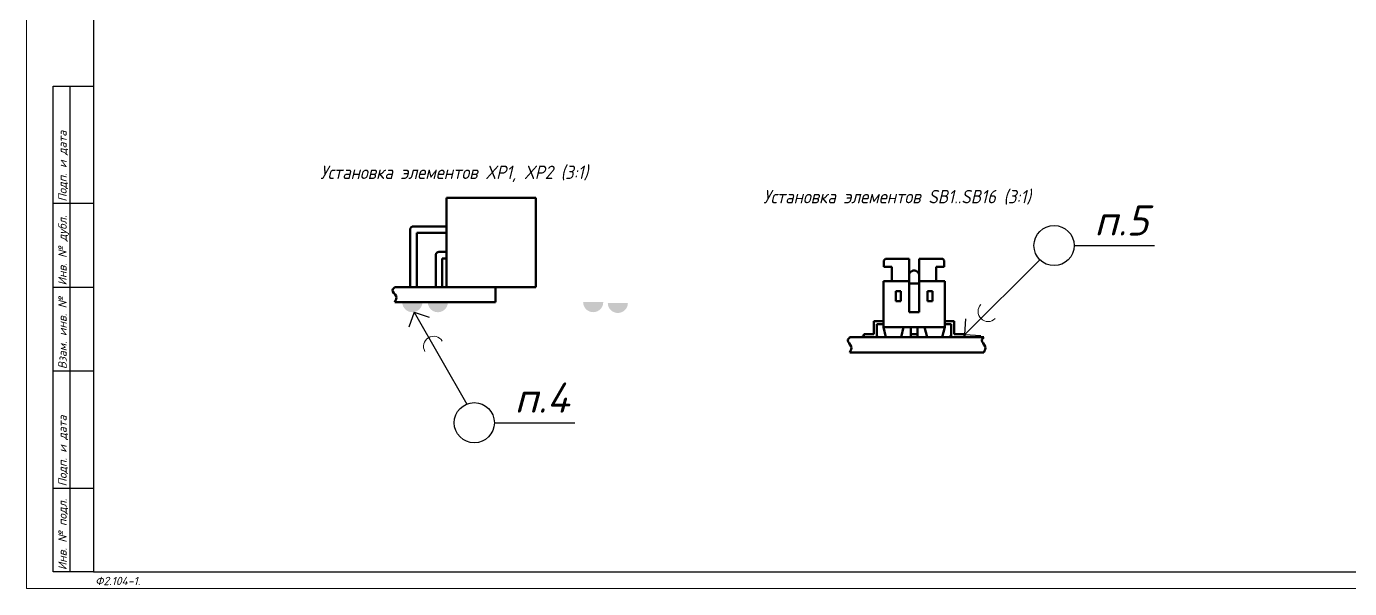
# Model space of a CAD drawing. Header units: millimetres. Extents: x 0 to 594, y 0 to 420.
# Drawn here: x 0 to 395, y 0 to 167.8 of the extents above; entities that cross this region are included whole.
import ezdxf
from ezdxf.enums import TextEntityAlignment as Align

# ---------------------------------------------------------------- set-up
doc = ezdxf.new("R2010")
doc.units = ezdxf.units.MM
doc.header["$LTSCALE"] = 0.5
doc.linetypes.add('осевая', pattern=[50.8, 31.75, -6.35, 6.35, -6.35])
doc.layers.add('рамка', color=253, linetype='Continuous', lineweight=5)
doc.styles.get("Standard").update_dxf_attribs({"font": 'isocpeui.ttf', "height": 2.5})
doc.styles.add('текст', font='isocpeui.ttf')

# ---------------------------------------------------------------- blocks, each defined once
blk = doc.blocks.new('*U25')
for p, q in [((8, 115), (8, 150)), ((8, 150), (20, 150)), ((13, 115), (13, 150)), ((8, 90), (8, 115)), ((8, 115), (20, 115)), ((13, 90), (13, 115)), ((8, 65), (8, 90)), ((8, 90), (20, 90)), ((13, 65), (13, 90)), ((8, 30), (8, 65)), ((8, 65), (20, 65)), ((13, 30), (13, 65)), ((8, 5), (8, 30)), ((8, 30), (20, 30)), ((13, 5), (13, 30)), ((20, 5), (8, 5))]:
    blk.add_line(p, q)
blk.add_lwpolyline([(20, 5), (589, 5), (589, 415), (20, 415)], close=True)
at = {"layer": 'рамка'}
blk.add_lwpolyline([(0, 420), (594, 420), (594, 0), (0, 0)], close=True, dxfattribs=at)
at = {"style": 'текст'}
for s, p in [('Подп. и дата', (12, 115.5)), ('Инв. № дубл.', (12, 90.5)), ('Взам. инв. №', (12, 65.5)), ('Подп. и дата', (12, 30.5)), ('Инв. № подл.', (12, 5.5))]:
    blk.add_text(s, height=2.5, rotation=90, dxfattribs=at).set_placement(p)
for s, height, p in [('Ф2.104-1а.', 0.005, (20.001, 4.992)), ('Ф2.104-1.', 2.5, (20.5, 1))]:
    blk.add_text(s, height=height, dxfattribs=at).set_placement(p)
for tag, p, height, rotation in [('ОБОЗНАЧЕНИЕ-ВЕРХ', (85, 409), 3.5, 180), ('ПРИМЕНЯЕМОСТЬ', (19, 232.5), 2.5, 90), ('СПРАВ№', (19, 172.5), 2.5, 90), ('ДАТАУЧЁТАДУБЛ', (19, 115.5), 2.5, 90), ('ИНВ№ДУБЛ', (19, 90.5), 2.5, 90), ('ВЗАМИНВ№', (19, 65.5), 2.5, 90), ('ДАТАУЧЁТА', (19, 30.5), 2.5, 90), ('ИНВ№ПОДЛ', (19, 5.5), 2.5, 90)]:
    blk.add_attdef(tag, p, '', height=height, rotation=rotation, dxfattribs=at)
for tag, p in [('ИЗМ4', (404.5, 56)), ('ЛИСТИЗМ4', (411.5, 56)), ('№ДОКУМИЗМ4', (421.5, 56)), ('ПОДПИЗМ4', (444.5, 56)), ('ДАТАИЗМ4', (459.5, 56)), ('ИЗМ3', (404.5, 51)), ('ЛИСТИЗМ3', (411.5, 51)), ('№ДОКУМИЗМ3', (421.5, 51)), ('ПОДПИЗМ3', (444.5, 51)), ('ДАТАИЗМ3', (459.5, 51)), ('ИЗМ2', (404.5, 46)), ('ЛИСТИЗМ2', (411.5, 46)), ('№ДОКУМИЗМ2', (421.5, 46)), ('ПОДПИЗМ2', (444.5, 46)), ('ДАТАИЗМ2', (459.5, 46)), ('ИЗМ1', (404.5, 41)), ('ЛИСТИЗМ1', (411.5, 41)), ('№ДОКУМИЗМ1', (421.5, 41)), ('ПОДПИЗМ1', (444.5, 41)), ('ДАТАИЗМ1', (459.5, 41)), ('РАЗРАБ', (421.5, 31)), ('ДАТАРАЗРАБ', (459.5, 31)), ('ПРОВ', (421.5, 26)), ('ДАТАПРОВ', (459.5, 26)), ('ТКОНТР', (421.5, 21)), ('ДАТАТКОНТР', (459.5, 21)), ('ЛИСТОВ', (574.5, 21)), ('10', (404.5, 16)), ('11', (421.5, 16)), ('12', (444.5, 16)), ('13', (459.5, 16)), ('НКОНТР', (421.5, 11)), ('ДАТАНКОНТР', (459.5, 11)), ('УТВ', (421.5, 6)), ('ДАТАУТВ', (459.5, 6))]:
    blk.add_attdef(tag, p, '', height=2.5, dxfattribs=at)
for tag, height, p in [('НАИМЕНОВАНИЕ1', 5, (504, 36)), ('НАИМЕНОВАНИЕ2', 3.5, (504, 31)), ('МАССА', 3.5, (562.5, 31)), ('МАСШТАБ', 3.5, (580, 31)), ('НАИМЕНОВАНИЕ3', 3.5, (504, 26)), ('НАИМЕНОВАНИЕ4', 2.5, (504, 21)), ('ЛИСТ', 2.5, (554.5, 21)), ('МАТЕРИАЛ1', 2.5, (504, 16)), ('МАТЕРИАЛ2', 2.5, (504, 11)), ('ПРЕДПРИЯТИЕ', 3.5, (564, 11)), ('МАТЕРИАЛ3', 2.5, (504, 6))]:
    blk.add_attdef(tag, text='', height=height, dxfattribs=at).set_placement(p, align=Align.CENTER)
for tag, p in [('ЛИТЕРА', (541.5, 31)), ('ЛИТЕРА2', (546.5, 31)), ('ЛИТЕРА3', (551.5, 31))]:
    blk.add_attdef(tag, text='', height=2.5, dxfattribs=at).set_placement(p, align=Align.RIGHT)
for tag, p in [('ИНДЕКС', (541.5, 31)), ('ИНДЕКС2', (546.5, 31)), ('ИНДЕКС3', (551.5, 31))]:
    blk.add_attdef(tag, text='', height=2.5, dxfattribs=at).set_placement(p, align=Align.TOP_LEFT)

msp = doc.modelspace()

# ---------------------------------------------------------------- hatches: boundary and pattern name
h = msp.add_hatch(color=256)
h.dxf.hatch_style = 1
edge = h.paths.add_edge_path()
edge.add_line((112.2, 85.5), (118.2, 85.5))
edge.add_arc((115.2, 85.5), 3, 180, 360, ccw=False)
edge = h.paths.add_edge_path()
edge.add_arc((169.2, 85.5), 3, 180, 360)
edge.add_line((166.2, 85.5), (172.2, 85.5))
h = msp.add_hatch(color=256)
h.dxf.hatch_style = 1
edge = h.paths.add_edge_path()
edge.add_line((119.82, 85.5), (125.82, 85.5))
edge.add_arc((122.82, 85.48), 3, -180.3305, 0.3305, ccw=False)
edge = h.paths.add_edge_path()
edge.add_arc((176.55, 85.26), 3, 180, 360)
edge.add_line((173.55, 85.26), (179.55, 85.26))
at = {"lineweight": 50}
h = msp.add_hatch(color=256, dxfattribs=at)
h.dxf.hatch_style = 1
edge = h.paths.add_edge_path()
edge.add_line((250, 75), (250, 75.9))
edge.add_arc((248.26, 77.04), 2.08, 281.251, 326.789, ccw=False)
edge.add_line((248.66, 75), (250, 75))
h = msp.add_hatch(color=256, dxfattribs=at)
h.dxf.hatch_style = 1
edge = h.paths.add_edge_path()
edge.add_line((253.9, 75), (253.9, 75.9))
edge.add_arc((255.64, 77.04), 2.08, 213.211, 258.749)
edge.add_line((255.24, 75), (253.9, 75))
h = msp.add_hatch(color=256, dxfattribs=at)
h.dxf.hatch_style = 1
edge = h.paths.add_edge_path()
edge.add_line((276.1, 75), (276.1, 75.9))
edge.add_arc((274.36, 77.04), 2.08, 281.251, 326.789, ccw=False)
edge.add_line((274.76, 75), (276.1, 75))
h = msp.add_hatch(color=256, dxfattribs=at)
h.dxf.hatch_style = 1
edge = h.paths.add_edge_path()
edge.add_line((280, 75), (280, 75.9))
edge.add_arc((281.74, 77.04), 2.08, 213.211, 258.749)
edge.add_line((281.34, 75), (280, 75))

# ---------------------------------------------------------------- linework, layer by layer
at = {"linetype": 'осевая', "lineweight": 50, "ltscale": 100}
for p, q in [((125.45, 90), (125.45, 116.67)), ((125.45, 116.67), (152.12, 116.67)), ((152.12, 116.67), (152.12, 90)), ((114.57, 107.15), (114.57, 90)), ((115.55, 108.12), (125.45, 108.12)), ((116.52, 106.17), (116.52, 90)), ((116.52, 106.17), (125.45, 106.17)), ((122.19, 99.53), (122.19, 90)), ((123.17, 100.5), (125.45, 100.5)), ((124.14, 98.55), (124.14, 90)), ((124.14, 98.55), (125.45, 98.55)), ((256, 97.95), (256.45, 98.4)), ((256, 97.95), (256, 96)), ((256, 96), (258.4, 96)), ((263.5, 98.4), (256.45, 98.4)), ((258.4, 96), (258.4, 91.8)), ((263.5, 98.4), (263.5, 82.5)), ((266.5, 98.4), (273.55, 98.4)), ((266.5, 82.5), (266.5, 98.4)), ((274, 96), (271.6, 96)), ((271.6, 96), (271.6, 91.8)), ((274, 97.95), (273.55, 98.4)), ((274, 97.95), (274, 96)), ((255.85, 78), (255.85, 91.8)), ((255.85, 91.8), (263.5, 91.8)), ((263.5, 91.05), (266.5, 91.05)), ((274.15, 91.8), (266.5, 91.8)), ((274.15, 91.8), (274.15, 78)), ((152.12, 90), (125.45, 90)), ((259.54, 88.78), (259.54, 85.78)), ((261.04, 88.78), (259.54, 88.78)), ((261.04, 85.78), (261.04, 88.78)), ((268.96, 85.78), (268.96, 88.78)), ((268.96, 88.78), (270.46, 88.78)), ((270.46, 88.78), (270.46, 85.78)), ((259.54, 85.78), (261.04, 85.78)), ((270.46, 85.78), (268.96, 85.78)), ((253, 75.9), (253, 79.8)), ((255.85, 79.8), (253, 79.8)), ((263.5, 82.5), (266.5, 82.5)), ((274.15, 79.8), (277, 79.8)), ((277, 75.9), (277, 79.8)), ((250, 75), (250, 75.9)), ((250, 75.9), (253, 75.9)), ((253.9, 78.9), (253.9, 75)), ((253.9, 78.9), (255.85, 78.9)), ((255.85, 78), (255.85, 78)), ((255.85, 78), (274.15, 78)), ((256.6, 75), (255.85, 78)), ((261.85, 78), (261.1, 75)), ((264.02, 75), (264.02, 78)), ((264.02, 75.9), (265.97, 75.9)), ((265.97, 75), (265.97, 78)), ((268.15, 78), (268.9, 75)), ((273.4, 75), (274.15, 78)), ((276.1, 78.9), (274.15, 78.9)), ((276.1, 78.9), (276.1, 75)), ((280, 75.9), (277, 75.9)), ((280, 75), (280, 75.9)), ((253.9, 75), (250, 75)), ((256.6, 75), (261.1, 75)), ((264.02, 75), (265.97, 75)), ((273.4, 75), (268.9, 75)), ((276.1, 75), (280, 75))]:
    msp.add_line(p, q, dxfattribs=at)
for p, q in [((312.79, 102.39), (336.79, 102.39)), ((280.14, 75.81), (302.55, 98.16)), ((115.7, 82.5), (114.2, 78)), ((115.7, 82.5), (120.2, 81)), ((115.7, 82.5), (131.48, 55.06)), ((280.14, 75.81), (280.43, 80.54)), ((280.14, 75.81), (284.88, 75.53)), ((139.7, 49.5), (163.7, 49.5))]:
    msp.add_line(p, q)
at = {"linetype": 'осевая', "lineweight": 106, "ltscale": 100}
for p, q in [((110, 90), (140, 90)), ((140, 85.5), (140, 90)), ((110, 85.5), (140, 85.5)), ((245.85, 75), (285.86, 75)), ((245.85, 70.5), (285.86, 70.5))]:
    msp.add_line(p, q, dxfattribs=at)
for centre in [(306.79, 102.39), (133.7, 49.5)]:
    msp.add_circle(centre, 6)
at = {"linetype": 'осевая', "lineweight": 50, "ltscale": 100}
for centre, radius, start in [((115.55, 107.15), 0.975, 90), ((123.17, 99.53), 0.975, 90), ((265, 93.45), 1.5, 0)]:
    msp.add_arc(centre, radius, start, 180, dxfattribs=at)
at = {"lineweight": 13}
for centre, start, end in [((287.08, 82.71), 135.5012, 315.5012), ((121.54, 72.3), 30.4829, 210.4829)]:
    msp.add_arc(centre, 3, start, end, dxfattribs=at)
at = {"lineweight": 50}
for points in [[(110, 90), (109.32, 89.11), (110.36, 87.27), (110, 85.5)], [(245.85, 75), (245.18, 74.11), (246.22, 72.27), (245.85, 70.5)], [(285.86, 75), (285.18, 74.11), (286.22, 72.27), (285.86, 70.5)]]:
    msp.add_spline(points, degree=3, dxfattribs=at)

# ---------------------------------------------------------------- block references
msp.add_blockref('*U25', (0, 0))

# ---------------------------------------------------------------- texts
at = {"color": 7, "linetype": 'Continuous', "lineweight": -3, "width": 0.9}
for s, p in [('Установка элементов XP1, XP2 (3:1)', (87.75, 122.26)), ('Установка элементов SB1..SB16 (3:1)', (220, 115))]:
    msp.add_text(s, height=4, dxfattribs=at).set_placement(p)
at = {"char_height": 9, "attachment_point": 1}
for s, insert in [('п.5', (318.79, 114.39)), ('п.4', (145.7, 61.5))]:
    msp.add_mtext_dynamic_manual_height_columns(s, width=16.095, gutter_width=136.21, heights=[0], dxfattribs=dict(at, insert=insert))

doc.saveas('drawing.dxf')
